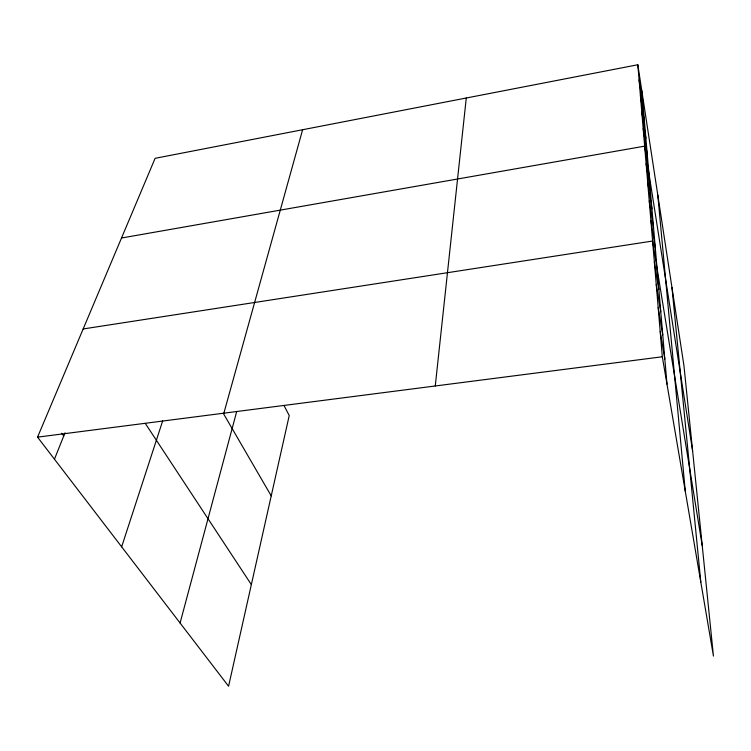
<?xml version="1.0" encoding="UTF-8"?>
<svg xmlns="http://www.w3.org/2000/svg" width="751" height="751" viewBox="0 0 751 751"><rect width="100%" height="100%" fill="white"/><g stroke="black" fill="none" stroke-linecap="round" stroke-linejoin="round"><path stroke-width="1.13" d="M435.261 385.986L466.277 98.005M180.08 623.02L236.715 411.482M223.864 413.181L302.615 129.726M121.653 546.822L162.676 420.898M54.447 459.19L65.027 432.811M284.038 405.578L289.229 415.538L228.576 686.245L37.55 437.148L155.11 158.32L637.824 64.755L683.964 365.775L713.45 656.083L662.307 356.772L637.824 64.755M121.512 238.011L644.649 146.154L692.582 450.666M83.164 328.957L652.6 241.033L702.232 545.648M37.55 437.148L662.307 356.772M61.695 433.243L63.751 436.002M145.384 423.536L251.35 584.607M223.432 413.566L271.224 495.885M660.195 331.632L664.823 359.016M658.176 307.553L662.757 334.918M656.243 284.469L660.777 311.796M654.384 262.315L658.862 289.586M650.892 220.587L655.276 247.699M649.24 200.911L653.577 227.929M646.123 163.737L650.366 190.519M647.653 181.977L651.943 208.881M643.185 128.684L647.334 155.204M640.406 95.593L644.471 121.812M641.767 111.843L645.879 138.212M639.092 79.906L643.109 105.966M671.976 287.586L700.814 582.147M657.792 195.007L685.278 491.238M641.795 90.646L666.982 384.146"/></g></svg>
